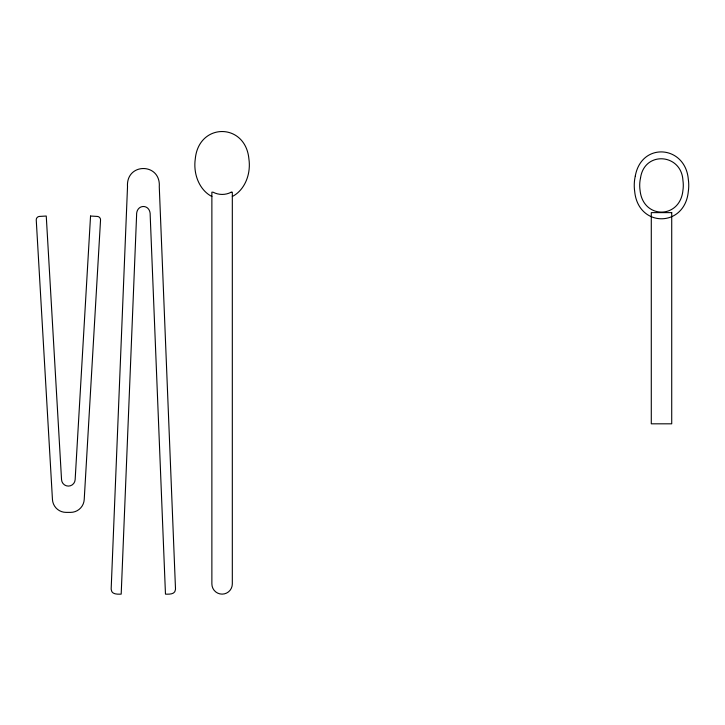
<?xml version="1.0" encoding="UTF-8"?>
<svg xmlns="http://www.w3.org/2000/svg" width="725" height="725" viewBox="0 0 725 725"><rect width="100%" height="100%" fill="white"/><g stroke="black" fill="none" stroke-linecap="round" stroke-linejoin="round"><path stroke-width="1.09" d="M232.317 196.511C241.552 191.772 247.125 181.884 248.775 171.879A42.376 42.376 0 0 0 248.883 158.739C245.349 122.471 198.84 122.471 195.297 158.739A42.376 42.376 0 0 0 195.415 171.879C197.064 181.884 202.637 191.772 211.872 196.511M231.13 192.188L232.317 192.188L232.317 583.906A10.223 10.223 0 0 1 222.095 594.128A10.223 10.223 0 0 1 211.872 583.906L211.872 192.188L213.059 192.188A19.611 19.611 0 0 0 231.157 192.243M127.509 186.778L111.188 588.383A6.978 6.978 0 0 0 111.269 589.742C111.632 594.582 117.749 594.237 121.193 594.128L136.59 215.325C136.01 203.562 150.773 203.562 150.193 215.325L165.472 594.128C168.925 594.237 175.033 594.582 175.405 589.742A6.978 6.978 0 0 0 175.477 588.392L159.273 186.787C161.004 162.454 125.797 162.445 127.509 186.778M90.543 216.032L75.146 479.678A6.815 6.815 0 0 1 68.34 486.094A6.815 6.815 0 0 1 61.543 479.678L46.255 216.032L39.458 216.422A3.407 3.407 0 0 0 36.25 220.019L52.454 499.534A13.621 13.621 0 0 0 66.057 512.376L70.615 512.376A13.621 13.621 0 0 0 84.218 499.543L100.539 220.028A3.407 3.407 0 0 0 97.34 216.431L90.543 216.032M635.299 176.003L634.701 179.175A42.422 42.422 0 0 0 634.701 191.572C638.254 227.849 684.744 227.849 688.297 191.572A42.422 42.422 0 0 0 688.297 179.175C685.315 145.299 641.471 141.574 635.299 176.003M640.537 177.879L640.066 180.416A33.939 33.939 0 0 0 640.066 190.331C642.903 219.349 680.095 219.349 682.932 190.331A33.939 33.939 0 0 0 682.932 180.416C681.482 153.573 644.534 150.546 640.537 177.879M671.722 212.624L651.286 212.624L651.286 423.817L671.722 423.817L671.722 212.624"/></g></svg>
